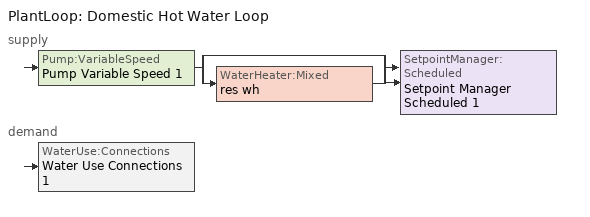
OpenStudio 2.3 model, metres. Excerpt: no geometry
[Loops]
PlantLoop 'Domestic Hot Water Loop'
 supply: Pump:VariableSpeed 'Pump Variable Speed 1' > split
  | bypass
  | WaterHeater:Mixed 'res wh'
  join > SetpointManager:Scheduled 'Setpoint Manager Scheduled 1'
 demand: WaterUse:Connections 'Water Use Connections 1'
[Sizing:Zone] Zone Cooling Design Supply Air Temperature Input Method=SupplyAirTemperature; Zone Cooling Design Supply Air Temperature {C}=14; Zone Cooling Design Supply Air Temperature Difference {deltaC}=11.11; Zone Heating Design Supply Air Temperature Input Method=SupplyAirTemperature; Zone Heating Design Supply Air Temperature {C}=40; Zone Heating Design Supply Air Temperature Difference {deltaC}=11.11; Zone Cooling Design Supply Air Humidity Ratio {kg-H2O/kg-air}=0.0085; Zone Heating Design Supply Air Humidity Ratio {kg-H2O/kg-air}=0.008; Cooling Design Air Flow Method=DesignDay; Heating Design Air Flow Method=DesignDay; Account for Dedicated Outdoor Air System=No; Dedicated Outdoor Air System Control Strategy=NeutralSupplyAir; Dedicated Outdoor Air Low Setpoint Temperature for Design {C}=autosize; Dedicated Outdoor Air High Setpoint Temperature for Design {C}=autosize
living zone; garage zone; unfinished attic zone; finished basement zone
[PlantLoop]
Domestic Hot Water Loop: Glycol Concentration=0; Maximum Loop Flow Rate {m3/s}=0.01; Plant Loop Volume {m3}=0.003; Load Distribution Scheme=Optimal
[Sizing:Plant]
Domestic Hot Water Loop: Loop Type=Heating; Design Loop Exit Temperature {C}=52.6667; Loop Design Temperature Difference {deltaC}=5.55556; Sizing Option=NonCoincident; Zone Timesteps in Averaging Window=1; Coincident Sizing Factor Mode=None
[Pump:VariableSpeed]
Pump Variable Speed 1: Rated Flow Rate {m3/s}=0.01; Rated Pump Head {Pa}=1; Rated Power Consumption {W}=0; Motor Efficiency=1; Fraction of Motor Inefficiencies to Fluid Stream=0; Coefficient 1 of the Part Load Performance Curve=0; Coefficient 2 of the Part Load Performance Curve=1; Coefficient 3 of the Part Load Performance Curve=0; Coefficient 4 of the Part Load Performance Curve=0; Pump Control Type=Intermittent; Skin Loss Radiative Fraction=0.5; Design Power Sizing Method=PowerPerFlowPerPressure; Design Electric Power per Unit Flow Rate {W/(m3/s)}=348701.1; Design Shaft Power per Unit Flow Rate per Unit Head {W/((m3/s)-Pa)}=1.28205; Design Minimum Flow Rate Fraction=0
[SetpointManager:Scheduled]
Setpoint Manager Scheduled 1: Control Variable=Temperature; Schedule=dhw temp
[WaterHeater:Mixed]
res wh: Tank Volume {m3}=0.170344; Setpoint Temperature Schedule=WH Setpoint Temp; Deadband Temperature Difference {deltaC}=2; Maximum Temperature Limit {C}=99; Heater Control Type=Cycle; Heater Maximum Capacity {W}=4500; Heater Minimum Capacity {W}=0; Heater Fuel Type=Electricity; Heater Thermal Efficiency=1; Off Cycle Parasitic Fuel Consumption Rate {W}=0; Off Cycle Parasitic Fuel Type=Electricity; Off Cycle Parasitic Heat Fraction to Tank=0; On Cycle Parasitic Fuel Consumption Rate {W}=0; On Cycle Parasitic Fuel Type=Electricity; On Cycle Parasitic Heat Fraction to Tank=0; Ambient Temperature Indicator=ThermalZone; Ambient Temperature Thermal Zone=finished basement zone; Off Cycle Loss Coefficient to Ambient Temperature {W/K}=1.16351; Off Cycle Loss Fraction to Thermal Zone=1; On Cycle Loss Coefficient to Ambient Temperature {W/K}=1.16351; On Cycle Loss Fraction to Thermal Zone=1; Use Side Effectiveness=1; Source Side Effectiveness=1; Use Side Design Flow Rate {m3/s}=autosize; Source Side Design Flow Rate {m3/s}=autosize; Indirect Water Heating Recovery Time {hr}=1.5
[WaterUse:Connections]
Water Use Connections 1: Water Use Equipment Name 1=residential clothes washer
[ElectricEquipment:Definition]
residential clothes washer: Design Level Calculation Method=EquipmentLevel; Design Level {W}=7537.05; Fraction Latent=0; Fraction Radiant=0.48; Fraction Lost=0.2
[WaterUse:Equipment:Definition]
residential clothes washer: Peak Flow Rate {m3/s}=0.000673539; Target Temperature Schedule=residential clothes washer temperature schedule
[Schedule:Constant]
Name | Value
dhw temp; WH Setpoint Temp | 52.6667
residential clothes washer temperature schedule | 33.6111
